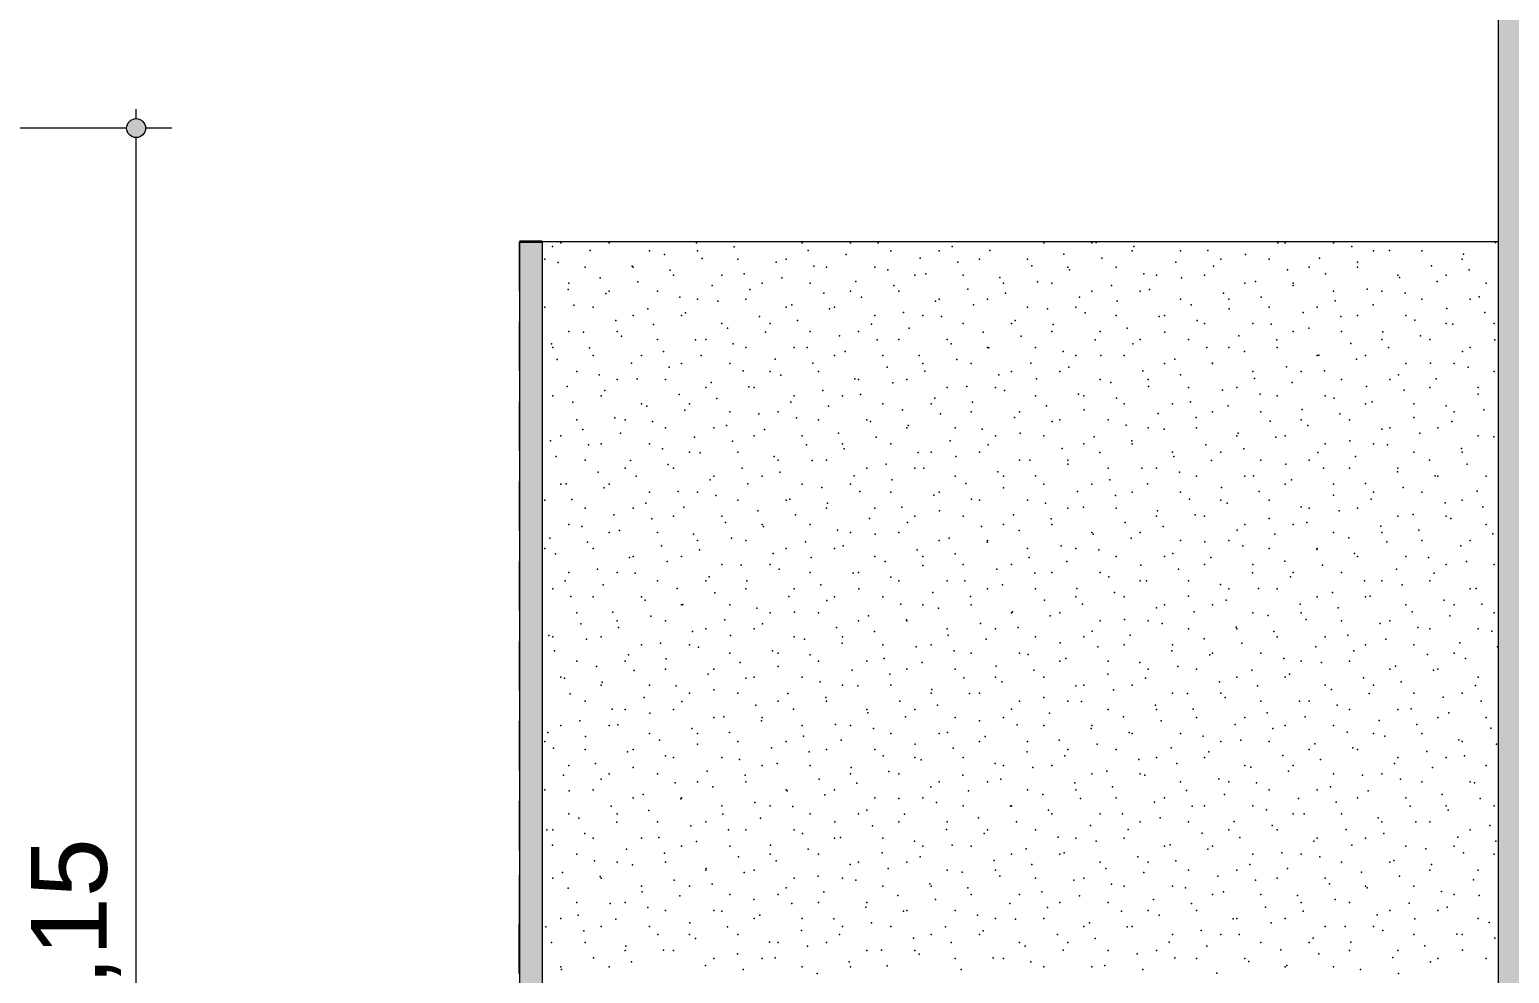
# Model space of a CAD drawing. Header units: metres. Extents: x -77 to 97, y 0 to 6.
# Drawn here: x -46.15 to -44.199, y 1.035 to 2.28 of the extents above; entities that cross this region are included whole.
import ezdxf

# ---------------------------------------------------------------- set-up
doc = ezdxf.new("R2010")
doc.units = ezdxf.units.M
doc.header["$MEASUREMENT"] = 0
doc.layers.add('COTAS CORTE', color=7, linetype='Continuous')
doc.layers.add('PAREDE CONSTRUIR', color=7, linetype='Continuous')
for name, color, linetype, lineweight, true_color in [('COTAS CORTE_Caneta_No__25', 7, 'Continuous', 13, 0x982312), ('PAREDE.ARQ_Caneta_No__97', 7, 'Continuous', 5, 0x6b6b6b), ('Portas Archicad_Caneta_No__97', 7, 'Continuous', 5, 0x6b6b6b)]:
    doc.layers.add(name, color=color, linetype=linetype, lineweight=lineweight, true_color=true_color)
for name, color, linetype, lineweight in [('PAREDE CONSTRUIR_Caneta_No__241', 7, 'Continuous', 13), ('PAREDE.ARQ_Caneta_No__1', 7, 'Continuous', 35), ('PAREDE.ARQ_Caneta_No__241', 7, 'Continuous', 13)]:
    doc.layers.add(name, color=color, linetype=linetype, lineweight=lineweight)
doc.styles.add('ESTILO_GERADO_1', font='arial.ttf')
doc.dimstyles.new('ESTILO_GERADO__5', dxfattribs={"dimtxt": 0.1, "dimasz": 0.0475, "dimexe": 0.18, "dimexo": 0.837656, "dimgap": 0, "dimtad": 1, "dimzin": 0, "dimdsep": 46, "dimtxsty": 'ESTILO_GERADO_1', "dimblk": 'ARROWHEAD_11', "dimblk1": 'ARROWHEAD_11', "dimblk2": 'ARROWHEAD_11', "dimcen": 0.09, "dimclrd": 256, "dimclre": 256, "dimclrt": 256, "dimadec": 0, "dimazin": 0, "dimtfac": 1, "dimtdec": 4, "dimtmove": 0, "dimatfit": 3, "dimfxl": 0, "dimtolj": 1, "dimtzin": 0, "dimarcsym": 0})
doc.dimstyles.new('ESTILO_GERADO__7', dxfattribs={"dimtxt": 0.1, "dimasz": 0.0475, "dimexe": 0.18, "dimexo": 0.479633, "dimgap": 0, "dimtad": 1, "dimzin": 0, "dimdsep": 46, "dimtxsty": 'ESTILO_GERADO_1', "dimblk": 'ARROWHEAD_11', "dimblk1": 'ARROWHEAD_11', "dimblk2": 'ARROWHEAD_11', "dimcen": 0.09, "dimclrd": 256, "dimclre": 256, "dimclrt": 256, "dimadec": 0, "dimazin": 0, "dimtfac": 1, "dimtdec": 4, "dimtmove": 0, "dimatfit": 3, "dimfxl": 0, "dimtolj": 1, "dimtzin": 0, "dimarcsym": 0})
doc.dimstyles.new('ESTILO_GERADO__8', dxfattribs={"dimtxt": 0.1, "dimasz": 0.0475, "dimexe": 0.18, "dimexo": 2.111193, "dimgap": 0, "dimtad": 1, "dimzin": 0, "dimdsep": 46, "dimtxsty": 'ESTILO_GERADO_1', "dimblk": 'ARROWHEAD_11', "dimblk1": 'ARROWHEAD_11', "dimblk2": 'ARROWHEAD_11', "dimcen": 0.09, "dimclrd": 256, "dimclre": 256, "dimclrt": 256, "dimadec": 0, "dimazin": 0, "dimtfac": 1, "dimtdec": 4, "dimtmove": 0, "dimatfit": 3, "dimfxl": 0, "dimtolj": 1, "dimtzin": 0, "dimarcsym": 0})

# ---------------------------------------------------------------- blocks, each defined once
blk = doc.blocks.new('*D18')
at = {"layer": 'COTAS CORTE_Caneta_No__25', "linetype": 'Continuous', "lineweight": 13, "true_color": 0x982312}
for points in [[(-43.7841, 3.16), (-43.7832, 3.1552), (-43.7804, 3.1512), (-43.7764, 3.1485), (-43.7716, 3.1475), (-43.7668, 3.1485), (-43.7628, 3.1512), (-43.7601, 3.1552), (-43.7591, 3.16), (-43.7601, 3.1648), (-43.7628, 3.1688), (-43.7668, 3.1715), (-43.7716, 3.1725), (-43.7764, 3.1715), (-43.7804, 3.1688), (-43.7832, 3.1648)], [(-43.7841, 3.15), (-43.7832, 3.1452), (-43.7804, 3.1412), (-43.7764, 3.1385), (-43.7716, 3.1375), (-43.7668, 3.1385), (-43.7628, 3.1412), (-43.7601, 3.1452), (-43.7591, 3.15), (-43.7601, 3.1548), (-43.7628, 3.1588), (-43.7668, 3.1615), (-43.7716, 3.1625), (-43.7764, 3.1615), (-43.7804, 3.1588), (-43.7832, 3.1548)], [(-43.7841, -0.015), (-43.7832, -0.0198), (-43.7804, -0.0238), (-43.7764, -0.0265), (-43.7716, -0.0275), (-43.7668, -0.0265), (-43.7628, -0.0238), (-43.7601, -0.0198), (-43.7591, -0.015), (-43.7601, -0.0102), (-43.7628, -0.0062), (-43.7668, -0.0035), (-43.7716, -0.0025), (-43.7764, -0.0035), (-43.7804, -0.0062), (-43.7832, -0.0102)]]:
    blk.add_hatch(color=24, dxfattribs=at).paths.add_polyline_path(points)
at = {"layer": 'COTAS CORTE_Caneta_No__25', "color": 24, "linetype": 'Continuous', "lineweight": 13, "true_color": 0x982312}
for p, q in [((-43.7841, 3.15), (-44.6093, 3.15)), ((-43.7247, 3.15), (-43.7591, 3.15)), ((-43.7716, -0.0025), (-43.7716, 3.1375)), ((-43.7841, -0.015), (-43.8185, -0.015)), ((-42.934, -0.015), (-43.7591, -0.015)), ((-43.7716, -0.04), (-43.7716, -0.0275))]:
    blk.add_line(p, q, dxfattribs=at)
for centre in [(-43.7716, 3.15), (-43.7716, -0.015)]:
    blk.add_circle(centre, 0.0125, dxfattribs=at)
at = {"layer": 'COTAS CORTE_Caneta_No__25', "color": 24, "lineweight": 13, "true_color": 0x982312, "char_height": 0.1, "attachment_point": 7, "rotation": 90, "style": 'ESTILO_GERADO_1'}
for s, insert in [('\\A1;{\\pql;\\fArial|b0|i0|c0|p0;\\W1.000000;0,01}', (-43.7916, 2.8706)), ('\\A1;{\\pql;\\fArial|b0|i0|c0|p0;\\W1.000000;3,16}', (-43.7916, 1.3006))]:
    blk.add_mtext(s, dxfattribs=dict(at, insert=insert))
blk = doc.blocks.new('ARROWHEAD_11')
at = {"color": 0, "linetype": 'Continuous', "lineweight": 0}
blk.add_line((0, 0), (-1, 0), dxfattribs=at)
at = {"color": 0, "linetype": 'Continuous', "lineweight": 0, "const_width": 0.25, "flags": 128}
blk.add_lwpolyline([(-0.125, 0, 1), (0.125, 0, 1)], format="xyb", close=True, dxfattribs=at)
blk = doc.blocks.new('*D34')
at = {"layer": 'COTAS CORTE_Caneta_No__25', "linetype": 'Continuous', "lineweight": 13, "true_color": 0x982312}
for points in [[(-46.0217, 2.15), (-46.0208, 2.1452), (-46.0181, 2.1412), (-46.014, 2.1385), (-46.0092, 2.1375), (-46.0044, 2.1385), (-46.0004, 2.1412), (-45.9977, 2.1452), (-45.9967, 2.15), (-45.9977, 2.1548), (-46.0004, 2.1588), (-46.0044, 2.1615), (-46.0092, 2.1625), (-46.014, 2.1615), (-46.0181, 2.1588), (-46.0208, 2.1548)], [(-46.0217, 0), (-46.0208, -0.0048), (-46.0181, -0.0088), (-46.014, -0.0115), (-46.0092, -0.0125), (-46.0044, -0.0115), (-46.0004, -0.0088), (-45.9977, -0.0048), (-45.9967, 0), (-45.9977, 0.0048), (-46.0004, 0.0088), (-46.0044, 0.0115), (-46.0092, 0.0125), (-46.014, 0.0115), (-46.0181, 0.0088), (-46.0208, 0.0048)]]:
    blk.add_hatch(color=24, dxfattribs=at).paths.add_polyline_path(points)
at = {"layer": 'COTAS CORTE_Caneta_No__25', "color": 24, "linetype": 'Continuous', "lineweight": 13, "true_color": 0x982312}
for p, q in [((-46.0092, 2.1625), (-46.0092, 2.175)), ((-46.0217, 2.15), (-46.4889, 2.15)), ((-45.9623, 2.15), (-45.9967, 2.15)), ((-46.0092, 0.0125), (-46.0092, 2.1375)), ((-46.0217, 0), (-46.4889, 0)), ((-45.9623, 0), (-45.9967, 0)), ((-46.0092, -0.025), (-46.0092, -0.0125))]:
    blk.add_line(p, q, dxfattribs=at)
for centre in [(-46.0092, 2.15), (-46.0092, 0)]:
    blk.add_circle(centre, 0.0125, dxfattribs=at)
at = {"layer": 'COTAS CORTE_Caneta_No__25', "color": 24, "lineweight": 13, "true_color": 0x982312, "insert": (-46.0292, 0.9415), "char_height": 0.1, "attachment_point": 7, "rotation": 90, "style": 'ESTILO_GERADO_1'}
blk.add_mtext('\\A1;{\\pql;\\fArial|b0|i0|c0|p0;\\W1.000000;2,15}', dxfattribs=at)
blk = doc.blocks.new('*D37')
at = {"layer": 'COTAS CORTE_Caneta_No__25', "linetype": 'Continuous', "lineweight": 13, "true_color": 0x982312}
for points in [[(-43.5392, 4.7), (-43.5383, 4.6952), (-43.5356, 4.6912), (-43.5315, 4.6885), (-43.5267, 4.6875), (-43.522, 4.6885), (-43.5179, 4.6912), (-43.5152, 4.6952), (-43.5142, 4.7), (-43.5152, 4.7048), (-43.5179, 4.7088), (-43.522, 4.7115), (-43.5267, 4.7125), (-43.5315, 4.7115), (-43.5356, 4.7088), (-43.5383, 4.7048)], [(-43.5392, -0.015), (-43.5383, -0.0198), (-43.5356, -0.0238), (-43.5315, -0.0265), (-43.5267, -0.0275), (-43.522, -0.0265), (-43.5179, -0.0238), (-43.5152, -0.0198), (-43.5142, -0.015), (-43.5152, -0.0102), (-43.5179, -0.0062), (-43.522, -0.0035), (-43.5267, -0.0025), (-43.5315, -0.0035), (-43.5356, -0.0062), (-43.5383, -0.0102)]]:
    blk.add_hatch(color=24, dxfattribs=at).paths.add_polyline_path(points)
at = {"layer": 'COTAS CORTE_Caneta_No__25', "color": 24, "linetype": 'Continuous', "lineweight": 13, "true_color": 0x982312}
for p, q in [((-43.5267, 4.7125), (-43.5267, 4.725)), ((-43.5392, 4.7), (-45.6379, 4.7)), ((-43.5267, -0.0025), (-43.5267, 4.6875)), ((-43.4799, 4.7), (-43.5142, 4.7)), ((-43.5392, -0.015), (-45.6379, -0.015)), ((-43.4799, -0.015), (-43.5142, -0.015)), ((-43.5267, -0.04), (-43.5267, -0.0275))]:
    blk.add_line(p, q, dxfattribs=at)
for centre in [(-43.5267, 4.7), (-43.5267, -0.015)]:
    blk.add_circle(centre, 0.0125, dxfattribs=at)
at = {"layer": 'COTAS CORTE_Caneta_No__25', "color": 24, "lineweight": 13, "true_color": 0x982312, "insert": (-43.5467, 2.209), "char_height": 0.1, "attachment_point": 7, "rotation": 90, "style": 'ESTILO_GERADO_1'}
blk.add_mtext('\\A1;{\\pql;\\fArial|b0|i0|c0|p0;\\W1.000000;4,72}', dxfattribs=at)

msp = doc.modelspace()

# ---------------------------------------------------------------- hatches: boundary and pattern name
at = {"layer": 'PAREDE CONSTRUIR', "linetype": 'Continuous', "lineweight": 0, "true_color": 0xffffff}
msp.add_hatch(color=7, dxfattribs=at).paths.add_polyline_path([(-44.214, 3.25), (-44.214, 0), (-44.184, 0), (-44.184, 3.25)])
at = {"layer": 'PAREDE.ARQ_Caneta_No__97', "linetype": 'Continuous', "lineweight": 5, "true_color": 0x6b6b6b}
h = msp.add_hatch(dxfattribs=at)
h.set_pattern_fill('cut_stone_0001', color=251, style=0, pattern_type=2)
h.set_pattern_definition([(45, (0, 0.05), (-0.015909903, 0.015909903), [0, -0.015, 0, -0.0225]), (110, (0.05, 0.05), (0.021143084, 0.007695453), [0, -0.011, 0, -0.019])])
h.paths.add_polyline_path([(-45.474, 2), (-45.504, 2), (-45.504, 0.2), (-45.474, 0.2)])

# ---------------------------------------------------------------- linework, layer by layer
at = {"layer": 'PAREDE CONSTRUIR_Caneta_No__241', "color": 7, "linetype": 'Continuous', "lineweight": 13}
msp.add_line((-44.214, 3.15), (-44.214, 0.1), dxfattribs=at)
at = {"layer": 'PAREDE.ARQ_Caneta_No__1', "color": 7, "linetype": 'Continuous', "lineweight": 35}
msp.add_line((-45.474, 2), (-45.504, 2), dxfattribs=at)
at = {"layer": 'PAREDE.ARQ_Caneta_No__241', "color": 7, "linetype": 'Continuous', "lineweight": 13}
for p, q in [((-45.504, 2), (-45.504, 0.2)), ((-45.474, 2), (-45.474, 0.2)), ((-44.214, 2), (-45.474, 2))]:
    msp.add_line(p, q, dxfattribs=at)
at = {"layer": 'PAREDE.ARQ_Caneta_No__97', "color": 251, "linetype": 'Continuous', "lineweight": 5, "true_color": 0x6b6b6b}
for p in [(-45.4603, 1.9937), (-45.4493, 1.9986), (-45.3856, 1.9986), (-45.2706, 1.9988), (-45.2208, 1.9936), (-45.1311, 1.9986), (-45.0675, 1.9986), (-45.0312, 1.9987), (-44.9336, 1.9938), (-44.8129, 1.9986), (-44.7493, 1.9986), (-44.7439, 1.999), (-44.6941, 1.9937), (-44.5044, 1.9989), (-44.4947, 1.9986), (-44.4311, 1.9986), (-44.4069, 1.994), (-44.2172, 1.9992), (-45.4705, 1.9774), (-45.4528, 1.973), (-45.4105, 1.9884), (-45.3326, 1.988), (-45.3129, 1.9835), (-45.269, 1.988), (-45.2631, 1.9782), (-45.2159, 1.9774), (-45.1655, 1.9732), (-45.1523, 1.9774), (-45.1232, 1.9886), (-45.0734, 1.9834), (-45.0144, 1.988), (-44.9759, 1.9784), (-44.9508, 1.988), (-44.9261, 1.9731), (-44.8977, 1.9774), (-44.8838, 1.9885), (-44.8341, 1.9774), (-44.7862, 1.9836), (-44.7364, 1.9783), (-44.6962, 1.988), (-44.6388, 1.9734), (-44.6326, 1.988), (-44.5965, 1.9888), (-44.5795, 1.9774), (-44.5467, 1.9835), (-44.5159, 1.9774), (-44.4492, 1.9786), (-44.3993, 1.9733), (-44.378, 1.988), (-44.3571, 1.9887), (-44.3144, 1.988), (-44.2613, 1.9774), (-44.2595, 1.9838), (-45.4175, 1.9668), (-45.3975, 1.9527), (-45.3552, 1.9681), (-45.3538, 1.9668), (-45.3054, 1.9628), (-45.3008, 1.9562), (-45.2372, 1.9562), (-45.2078, 1.9579), (-45.158, 1.9526), (-45.1157, 1.968), (-45.0993, 1.9668), (-45.0356, 1.9668), (-45.0182, 1.963), (-44.9826, 1.9562), (-44.9683, 1.9578), (-44.919, 1.9562), (-44.8708, 1.9528), (-44.8285, 1.9682), (-44.7811, 1.9668), (-44.7787, 1.9629), (-44.7174, 1.9668), (-44.6811, 1.958), (-44.6644, 1.9562), (-44.6313, 1.9527), (-44.6008, 1.9562), (-44.589, 1.9681), (-44.4914, 1.9632), (-44.4629, 1.9668), (-44.4416, 1.9579), (-44.3992, 1.9668), (-44.3462, 1.9562), (-44.3441, 1.953), (-44.3018, 1.9684), (-44.2826, 1.9562), (-44.252, 1.9631), (-45.4398, 1.9373), (-45.4387, 1.9455), (-45.39, 1.932), (-45.3856, 1.9349), (-45.3477, 1.9474), (-45.322, 1.9349), (-45.2501, 1.9425), (-45.2003, 1.9372), (-45.1841, 1.9455), (-45.1205, 1.9455), (-45.1027, 1.9323), (-45.0675, 1.9349), (-45.0604, 1.9476), (-45.0106, 1.9424), (-45.0038, 1.9349), (-44.9131, 1.9374), (-44.8659, 1.9455), (-44.8632, 1.9322), (-44.821, 1.9475), (-44.8023, 1.9455), (-44.7493, 1.9349), (-44.7234, 1.9426), (-44.6856, 1.9349), (-44.6736, 1.9373), (-44.576, 1.9324), (-44.5477, 1.9455), (-44.5337, 1.9478), (-44.4841, 1.9455), (-44.4839, 1.9425), (-44.4311, 1.9349), (-44.3863, 1.9376), (-44.3674, 1.9349), (-44.3365, 1.9323), (-44.2943, 1.9477), (-44.2295, 1.9455), (-45.4705, 1.9137), (-45.4322, 1.9166), (-45.4069, 1.9137), (-45.3347, 1.9117), (-45.2924, 1.9271), (-45.269, 1.9243), (-45.2426, 1.9218), (-45.2053, 1.9243), (-45.1523, 1.9137), (-45.145, 1.9169), (-45.0952, 1.9116), (-45.0887, 1.9137), (-45.0529, 1.927), (-44.9553, 1.922), (-44.9508, 1.9243), (-44.9055, 1.9168), (-44.8871, 1.9243), (-44.8341, 1.9137), (-44.808, 1.9118), (-44.7705, 1.9137), (-44.7657, 1.9272), (-44.7159, 1.9219), (-44.6326, 1.9243), (-44.6183, 1.917), (-44.5689, 1.9243), (-44.5685, 1.9117), (-44.5262, 1.9271), (-44.5159, 1.9137), (-44.4523, 1.9137), (-44.4286, 1.9222), (-44.3788, 1.9169), (-44.3144, 1.9243), (-44.2813, 1.912), (-44.2507, 1.9243), (-44.239, 1.9274), (-45.377, 1.8963), (-45.3538, 1.9031), (-45.2902, 1.9031), (-45.2849, 1.9064), (-45.2372, 1.8925), (-45.1873, 1.9015), (-45.1735, 1.8925), (-45.1375, 1.8962), (-45.0356, 1.9031), (-44.9976, 1.9067), (-44.972, 1.9031), (-44.9478, 1.9014), (-44.919, 1.8925), (-44.8553, 1.8925), (-44.8503, 1.8964), (-44.7582, 1.9066), (-44.7174, 1.9031), (-44.6606, 1.9016), (-44.6538, 1.9031), (-44.6108, 1.8963), (-44.6008, 1.8925), (-44.5371, 1.8925), (-44.4709, 1.9068), (-44.4211, 1.9015), (-44.3992, 1.9031), (-44.3356, 1.9031), (-44.3235, 1.8966), (-44.2826, 1.8925), (-44.2314, 1.9067), (-44.2189, 1.8925), (-45.4387, 1.8819), (-45.4193, 1.8809), (-45.375, 1.8819), (-45.3694, 1.8756), (-45.3272, 1.891), (-45.2296, 1.8861), (-45.1798, 1.8808), (-45.1205, 1.8819), (-45.0822, 1.8759), (-45.0568, 1.8819), (-45.0399, 1.8913), (-44.9901, 1.886), (-44.8925, 1.8811), (-44.8427, 1.8758), (-44.8023, 1.8819), (-44.8004, 1.8912), (-44.7386, 1.8819), (-44.7029, 1.8862), (-44.6531, 1.881), (-44.5555, 1.876), (-44.5132, 1.8914), (-44.4841, 1.8819), (-44.4634, 1.8861), (-44.4204, 1.8819), (-44.3658, 1.8812), (-44.316, 1.8759), (-44.2737, 1.8913), (-45.4615, 1.8655), (-45.4599, 1.8607), (-45.4117, 1.8602), (-45.322, 1.8713), (-45.3142, 1.8553), (-45.2719, 1.8707), (-45.2584, 1.8713), (-45.2221, 1.8654), (-45.2053, 1.8607), (-45.1417, 1.8607), (-45.1245, 1.8605), (-45.0747, 1.8552), (-45.0324, 1.8706), (-45.0038, 1.8713), (-44.9402, 1.8713), (-44.9348, 1.8657), (-44.8871, 1.8607), (-44.885, 1.8604), (-44.8235, 1.8607), (-44.7874, 1.8555), (-44.7452, 1.8708), (-44.6953, 1.8656), (-44.6856, 1.8713), (-44.622, 1.8713), (-44.5978, 1.8606), (-44.5689, 1.8607), (-44.548, 1.8554), (-44.5057, 1.8707), (-44.5053, 1.8607), (-44.4081, 1.8658), (-44.3674, 1.8713), (-44.3583, 1.8605), (-44.3038, 1.8713), (-44.2607, 1.8556), (-44.2507, 1.8607), (-44.2184, 1.871), (-45.454, 1.8448), (-45.4069, 1.8501), (-45.3564, 1.8399), (-45.3432, 1.8501), (-45.3066, 1.8346), (-45.2902, 1.8395), (-45.2643, 1.85), (-45.2265, 1.8395), (-45.1668, 1.8451), (-45.117, 1.8398), (-45.0887, 1.8501), (-45.025, 1.8501), (-45.0194, 1.8349), (-44.9771, 1.8503), (-44.972, 1.8395), (-44.9273, 1.845), (-44.9084, 1.8395), (-44.8297, 1.8401), (-44.7799, 1.8348), (-44.7705, 1.8501), (-44.7376, 1.8502), (-44.7068, 1.8501), (-44.6538, 1.8395), (-44.6401, 1.8452), (-44.5903, 1.84), (-44.5902, 1.8395), (-44.4927, 1.835), (-44.4523, 1.8501), (-44.4504, 1.8504), (-44.4006, 1.8451), (-44.3886, 1.8501), (-44.3356, 1.8395), (-44.303, 1.8402), (-44.272, 1.8395), (-44.2532, 1.8349), (-45.4281, 1.8289), (-45.3987, 1.8245), (-45.375, 1.8183), (-45.3489, 1.8192), (-45.3114, 1.8183), (-45.2513, 1.8143), (-45.2091, 1.8297), (-45.1735, 1.8289), (-45.1593, 1.8244), (-45.1099, 1.8289), (-45.0617, 1.8195), (-45.0568, 1.8183), (-45.0119, 1.8142), (-44.9932, 1.8183), (-44.9696, 1.8296), (-44.872, 1.8247), (-44.8553, 1.8289), (-44.8222, 1.8194), (-44.7917, 1.8289), (-44.7386, 1.8183), (-44.7246, 1.8145), (-44.6824, 1.8299), (-44.675, 1.8183), (-44.6325, 1.8246), (-44.5371, 1.8289), (-44.535, 1.8196), (-44.4852, 1.8144), (-44.4735, 1.8289), (-44.4429, 1.8298), (-44.4204, 1.8183), (-44.3568, 1.8183), (-44.3453, 1.8248), (-44.2955, 1.8195), (-44.2189, 1.8289), (-45.4599, 1.7971), (-45.441, 1.8091), (-45.3963, 1.7971), (-45.3912, 1.8038), (-45.2936, 1.7989), (-45.2584, 1.8077), (-45.2015, 1.809), (-45.1947, 1.8077), (-45.1417, 1.7971), (-45.104, 1.8041), (-45.0781, 1.7971), (-45.0542, 1.7988), (-44.9402, 1.8077), (-44.9143, 1.8093), (-44.8765, 1.8077), (-44.8645, 1.804), (-44.8235, 1.7971), (-44.7669, 1.7991), (-44.7599, 1.7971), (-44.6748, 1.8092), (-44.622, 1.8077), (-44.5773, 1.8043), (-44.5583, 1.8077), (-44.5274, 1.799), (-44.5053, 1.7971), (-44.4417, 1.7971), (-44.3876, 1.8094), (-44.3378, 1.8042), (-44.3038, 1.8077), (-44.2402, 1.7992), (-44.2401, 1.8077), (-45.4335, 1.7885), (-45.3432, 1.7864), (-45.3359, 1.7835), (-45.2861, 1.7782), (-45.2796, 1.7864), (-45.2438, 1.7936), (-45.2265, 1.7758), (-45.1629, 1.7758), (-45.1463, 1.7887), (-45.0964, 1.7834), (-45.025, 1.7864), (-44.9989, 1.7785), (-44.9614, 1.7864), (-44.9566, 1.7939), (-44.9084, 1.7758), (-44.9068, 1.7886), (-44.8447, 1.7758), (-44.8092, 1.7837), (-44.7594, 1.7784), (-44.7171, 1.7938), (-44.7068, 1.7864), (-44.6432, 1.7864), (-44.6195, 1.7889), (-44.5902, 1.7758), (-44.5697, 1.7836), (-44.5265, 1.7758), (-44.4722, 1.7787), (-44.4299, 1.794), (-44.3886, 1.7864), (-44.3801, 1.7888), (-44.325, 1.7864), (-44.2825, 1.7838), (-44.272, 1.7758), (-44.2327, 1.7786), (-45.4281, 1.7652), (-45.3782, 1.7681), (-45.3644, 1.7652), (-45.3284, 1.7629), (-45.2308, 1.7579), (-45.1885, 1.7733), (-45.1387, 1.768), (-45.1099, 1.7652), (-45.0462, 1.7652), (-45.0412, 1.7631), (-44.9914, 1.7578), (-44.9491, 1.7732), (-44.8515, 1.7683), (-44.8017, 1.763), (-44.7917, 1.7652), (-44.728, 1.7652), (-44.7041, 1.7581), (-44.6618, 1.7735), (-44.612, 1.7682), (-44.5145, 1.7633), (-44.4735, 1.7652), (-44.4646, 1.758), (-44.4224, 1.7734), (-44.4098, 1.7652), (-44.3248, 1.7684), (-44.275, 1.7632), (-45.4628, 1.7374), (-45.4493, 1.744), (-45.4205, 1.7527), (-45.3707, 1.7475), (-45.3114, 1.7546), (-45.2731, 1.7425), (-45.2478, 1.7546), (-45.2233, 1.7373), (-45.1947, 1.744), (-45.181, 1.7526), (-45.1311, 1.744), (-45.0834, 1.7477), (-45.0336, 1.7424), (-44.9932, 1.7546), (-44.9361, 1.7375), (-44.9296, 1.7546), (-44.8938, 1.7529), (-44.8765, 1.744), (-44.844, 1.7476), (-44.8129, 1.744), (-44.7464, 1.7427), (-44.6966, 1.7374), (-44.675, 1.7546), (-44.6543, 1.7528), (-44.6114, 1.7546), (-44.5583, 1.744), (-44.5567, 1.7479), (-44.5069, 1.7426), (-44.4947, 1.744), (-44.4094, 1.7377), (-44.3671, 1.7531), (-44.3568, 1.7546), (-44.3173, 1.7478), (-44.2932, 1.7546), (-44.2401, 1.744), (-44.2197, 1.7428), (-45.4553, 1.7167), (-45.413, 1.7321), (-45.3963, 1.7334), (-45.3326, 1.7334), (-45.3154, 1.7271), (-45.2796, 1.7228), (-45.2656, 1.7219), (-45.2159, 1.7228), (-45.168, 1.7169), (-45.1257, 1.7323), (-45.0781, 1.7334), (-45.0759, 1.727), (-45.0144, 1.7334), (-44.9784, 1.7221), (-44.9614, 1.7228), (-44.9285, 1.7168), (-44.8977, 1.7228), (-44.8863, 1.7322), (-44.7887, 1.7273), (-44.7599, 1.7334), (-44.7389, 1.722), (-44.6962, 1.7334), (-44.6432, 1.7228), (-44.6413, 1.7171), (-44.599, 1.7325), (-44.5795, 1.7228), (-44.5492, 1.7272), (-44.4516, 1.7223), (-44.4417, 1.7334), (-44.4018, 1.717), (-44.378, 1.7334), (-44.3595, 1.7324), (-44.325, 1.7228), (-44.262, 1.7275), (-44.2613, 1.7228), (-45.4175, 1.7122), (-45.3644, 1.7016), (-45.3577, 1.7118), (-45.3079, 1.7065), (-45.3008, 1.7016), (-45.2103, 1.7015), (-45.1629, 1.7122), (-45.1182, 1.7117), (-45.0993, 1.7122), (-45.0462, 1.7016), (-45.0206, 1.7067), (-44.9826, 1.7016), (-44.9708, 1.7014), (-44.8447, 1.7122), (-44.831, 1.7119), (-44.7812, 1.7066), (-44.7811, 1.7122), (-44.728, 1.7016), (-44.6836, 1.7017), (-44.6644, 1.7016), (-44.5915, 1.7118), (-44.5265, 1.7122), (-44.4939, 1.7069), (-44.4629, 1.7122), (-44.4441, 1.7016), (-44.4098, 1.7016), (-44.3462, 1.7016), (-44.3043, 1.7121), (-44.2545, 1.7068), (-45.4493, 1.6804), (-45.4423, 1.681), (-45.4, 1.6964), (-45.3856, 1.6804), (-45.3502, 1.6911), (-45.2526, 1.6862), (-45.2478, 1.691), (-45.2028, 1.6809), (-45.1841, 1.691), (-45.1605, 1.6963), (-45.1311, 1.6804), (-45.0675, 1.6804), (-45.0629, 1.6913), (-45.0131, 1.6861), (-44.9296, 1.691), (-44.9155, 1.6811), (-44.8733, 1.6965), (-44.8659, 1.691), (-44.8235, 1.6912), (-44.8129, 1.6804), (-44.7493, 1.6804), (-44.7259, 1.6863), (-44.6761, 1.681), (-44.6338, 1.6964), (-44.6114, 1.691), (-44.5477, 1.691), (-44.5362, 1.6915), (-44.4947, 1.6804), (-44.4864, 1.6862), (-44.4311, 1.6804), (-44.3888, 1.6813), (-44.3466, 1.6967), (-44.2967, 1.6914), (-44.2932, 1.691), (-44.2295, 1.691), (-45.4705, 1.6592), (-45.4347, 1.6603), (-45.3924, 1.6757), (-45.3326, 1.6698), (-45.2949, 1.6708), (-45.269, 1.6698), (-45.2451, 1.6655), (-45.2159, 1.6592), (-45.1523, 1.6592), (-45.1475, 1.6606), (-45.1052, 1.6759), (-45.0554, 1.6707), (-45.0144, 1.6698), (-44.9578, 1.6657), (-44.9508, 1.6698), (-44.908, 1.6605), (-44.8977, 1.6592), (-44.8657, 1.6758), (-44.8341, 1.6592), (-44.7682, 1.6709), (-44.7184, 1.6656), (-44.6962, 1.6698), (-44.6326, 1.6698), (-44.6208, 1.6607), (-44.5795, 1.6592), (-44.5785, 1.6761), (-44.5287, 1.6708), (-44.5159, 1.6592), (-44.4311, 1.6659), (-44.3813, 1.6606), (-44.378, 1.6698), (-44.339, 1.676), (-44.3144, 1.6698), (-44.2613, 1.6592), (-44.2415, 1.6711), (-45.4175, 1.6486), (-45.3795, 1.64), (-45.3538, 1.6486), (-45.3372, 1.6554), (-45.2874, 1.6501), (-45.1898, 1.6452), (-45.14, 1.6399), (-45.0993, 1.6486), (-45.0977, 1.6553), (-45.0356, 1.6486), (-45.0001, 1.6503), (-44.9503, 1.6451), (-44.8527, 1.6401), (-44.8105, 1.6555), (-44.7811, 1.6486), (-44.7606, 1.6502), (-44.7174, 1.6486), (-44.6631, 1.6453), (-44.6133, 1.64), (-44.571, 1.6554), (-44.4734, 1.6505), (-44.4629, 1.6486), (-44.4236, 1.6452), (-44.3992, 1.6486), (-44.326, 1.6403), (-44.2837, 1.6557), (-44.2339, 1.6504), (-45.4387, 1.6274), (-45.4217, 1.6246), (-45.3719, 1.6193), (-45.3296, 1.6347), (-45.3008, 1.638), (-45.2372, 1.638), (-45.2321, 1.6298), (-45.1841, 1.6274), (-45.1823, 1.6245), (-45.1205, 1.6274), (-45.0847, 1.6196), (-45.0424, 1.635), (-44.9926, 1.6297), (-44.9826, 1.638), (-44.919, 1.638), (-44.895, 1.6247), (-44.8659, 1.6274), (-44.8452, 1.6195), (-44.8029, 1.6349), (-44.8023, 1.6274), (-44.7054, 1.6299), (-44.6644, 1.638), (-44.6556, 1.6246), (-44.6008, 1.638), (-44.558, 1.6197), (-44.5477, 1.6274), (-44.5157, 1.6351), (-44.4841, 1.6274), (-44.4659, 1.6298), (-44.3683, 1.6249), (-44.3462, 1.638), (-44.3185, 1.6196), (-44.2826, 1.638), (-44.2762, 1.635), (-44.2295, 1.6274), (-45.464, 1.6092), (-45.4142, 1.6039), (-45.3856, 1.6167), (-45.322, 1.6167), (-45.2744, 1.6144), (-45.269, 1.6061), (-45.2245, 1.6091), (-45.2053, 1.6061), (-45.127, 1.6042), (-45.0675, 1.6167), (-45.0349, 1.6143), (-45.0038, 1.6167), (-44.9508, 1.6061), (-44.9373, 1.6094), (-44.8875, 1.6041), (-44.8871, 1.6061), (-44.7493, 1.6167), (-44.7476, 1.6145), (-44.6978, 1.6093), (-44.6856, 1.6167), (-44.6326, 1.6061), (-44.6003, 1.6043), (-44.5689, 1.6061), (-44.5082, 1.6144), (-44.4311, 1.6167), (-44.4106, 1.6095), (-44.3674, 1.6167), (-44.3608, 1.6042), (-44.3144, 1.6061), (-44.2507, 1.6061), (-44.2209, 1.6147), (-45.4705, 1.5955), (-45.4565, 1.5885), (-45.4069, 1.5955), (-45.3589, 1.5836), (-45.3538, 1.5849), (-45.3166, 1.599), (-45.2902, 1.5849), (-45.2668, 1.5937), (-45.1693, 1.5888), (-45.1523, 1.5955), (-45.1195, 1.5835), (-45.0887, 1.5955), (-45.0772, 1.5989), (-45.0356, 1.5849), (-44.9796, 1.594), (-44.972, 1.5849), (-44.9298, 1.5887), (-44.8341, 1.5955), (-44.8322, 1.5838), (-44.7899, 1.5991), (-44.7705, 1.5955), (-44.7401, 1.5939), (-44.7174, 1.5849), (-44.6538, 1.5849), (-44.6426, 1.5889), (-44.5927, 1.5837), (-44.5505, 1.599), (-44.5159, 1.5955), (-44.4529, 1.5941), (-44.4523, 1.5955), (-44.4031, 1.5888), (-44.3992, 1.5849), (-44.3356, 1.5849), (-44.3055, 1.5839), (-44.2632, 1.5993), (-45.4387, 1.5637), (-45.4012, 1.5682), (-45.375, 1.5637), (-45.3514, 1.5629), (-45.3091, 1.5783), (-45.2372, 1.5743), (-45.2116, 1.5734), (-45.1735, 1.5743), (-45.1617, 1.5681), (-45.1205, 1.5637), (-45.0642, 1.5632), (-45.0568, 1.5637), (-45.0219, 1.5786), (-44.9721, 1.5733), (-44.919, 1.5743), (-44.8745, 1.5684), (-44.8553, 1.5743), (-44.8247, 1.5631), (-44.8023, 1.5637), (-44.7824, 1.5785), (-44.7386, 1.5637), (-44.6848, 1.5735), (-44.635, 1.5683), (-44.6008, 1.5743), (-44.5375, 1.5633), (-44.5371, 1.5743), (-44.4952, 1.5787), (-44.4841, 1.5637), (-44.4454, 1.5734), (-44.4204, 1.5637), (-44.3478, 1.5685), (-44.298, 1.5632), (-44.2826, 1.5743), (-44.2557, 1.5786), (-44.2189, 1.5743), (-45.4599, 1.5425), (-45.4435, 1.5528), (-45.3937, 1.5475), (-45.322, 1.5531), (-45.2961, 1.5426), (-45.2584, 1.5531), (-45.2538, 1.558), (-45.2053, 1.5425), (-45.204, 1.5527), (-45.1417, 1.5425), (-45.1065, 1.5478), (-45.0566, 1.5425), (-45.0144, 1.5579), (-45.0038, 1.5531), (-44.9402, 1.5531), (-44.9168, 1.553), (-44.8871, 1.5425), (-44.867, 1.5477), (-44.8235, 1.5425), (-44.7694, 1.5428), (-44.7271, 1.5582), (-44.6856, 1.5531), (-44.6773, 1.5529), (-44.622, 1.5531), (-44.5797, 1.5479), (-44.5689, 1.5425), (-44.5299, 1.5427), (-44.5053, 1.5425), (-44.4876, 1.5581), (-44.3901, 1.5531), (-44.3674, 1.5531), (-44.3403, 1.5478), (-44.3038, 1.5531), (-44.2507, 1.5425), (-44.2427, 1.5429), (-45.436, 1.5321), (-45.4069, 1.5319), (-45.3432, 1.5319), (-45.3384, 1.5272), (-45.2886, 1.5219), (-45.2463, 1.5373), (-45.1487, 1.5324), (-45.0989, 1.5271), (-45.0887, 1.5319), (-45.025, 1.5319), (-45.0014, 1.5222), (-44.9591, 1.5376), (-44.9093, 1.5323), (-44.8117, 1.5274), (-44.7705, 1.5319), (-44.7619, 1.5221), (-44.7196, 1.5375), (-44.7068, 1.5319), (-44.622, 1.5326), (-44.5722, 1.5273), (-44.4747, 1.5223), (-44.4523, 1.5319), (-44.4324, 1.5377), (-44.3886, 1.5319), (-44.3826, 1.5325), (-44.285, 1.5275), (-44.2352, 1.5222), (-45.4281, 1.5107), (-45.3807, 1.5118), (-45.3309, 1.5065), (-45.2902, 1.5213), (-45.2265, 1.5213), (-45.191, 1.517), (-45.1735, 1.5107), (-45.1412, 1.5117), (-45.1099, 1.5107), (-45.0437, 1.5068), (-44.972, 1.5213), (-44.9516, 1.5169), (-44.9084, 1.5213), (-44.8553, 1.5107), (-44.854, 1.512), (-44.8042, 1.5067), (-44.7917, 1.5107), (-44.6643, 1.5172), (-44.6538, 1.5213), (-44.6145, 1.5119), (-44.5902, 1.5213), (-44.5371, 1.5107), (-44.5169, 1.507), (-44.4735, 1.5107), (-44.4248, 1.5171), (-44.3356, 1.5213), (-44.3273, 1.5121), (-44.2775, 1.5069), (-44.272, 1.5213), (-44.2189, 1.5107), (-45.423, 1.4964), (-45.375, 1.5001), (-45.3732, 1.4912), (-45.3114, 1.5001), (-45.2756, 1.4862), (-45.2584, 1.4895), (-45.2333, 1.5016), (-45.1947, 1.4895), (-45.1835, 1.4963), (-45.0859, 1.4914), (-45.0568, 1.5001), (-45.0361, 1.4861), (-44.9938, 1.5015), (-44.9932, 1.5001), (-44.9402, 1.4895), (-44.8963, 1.4966), (-44.8765, 1.4895), (-44.8465, 1.4913), (-44.7489, 1.4864), (-44.7386, 1.5001), (-44.7066, 1.5018), (-44.675, 1.5001), (-44.6568, 1.4965), (-44.622, 1.4895), (-44.5592, 1.4916), (-44.5583, 1.4895), (-44.5094, 1.4863), (-44.4671, 1.5017), (-44.4204, 1.5001), (-44.3696, 1.4967), (-44.3568, 1.5001), (-44.3197, 1.4915), (-44.3038, 1.4895), (-44.2401, 1.4895), (-44.2222, 1.4865), (-45.4653, 1.481), (-45.4599, 1.4789), (-45.4155, 1.4758), (-45.3963, 1.4789), (-45.3432, 1.4683), (-45.3179, 1.4708), (-45.2796, 1.4683), (-45.2681, 1.4656), (-45.2258, 1.4809), (-45.1417, 1.4789), (-45.1282, 1.476), (-45.0784, 1.4707), (-45.0781, 1.4789), (-45.025, 1.4683), (-44.9808, 1.4658), (-44.9614, 1.4683), (-44.9386, 1.4812), (-44.8887, 1.4759), (-44.8235, 1.4789), (-44.7912, 1.471), (-44.7599, 1.4789), (-44.7414, 1.4657), (-44.7068, 1.4683), (-44.6991, 1.4811), (-44.6432, 1.4683), (-44.6015, 1.4762), (-44.5517, 1.4709), (-44.5053, 1.4789), (-44.4541, 1.466), (-44.4417, 1.4789), (-44.4118, 1.4814), (-44.3886, 1.4683), (-44.362, 1.4761), (-44.325, 1.4683), (-44.2645, 1.4711), (-44.2147, 1.4659), (-45.4577, 1.4604), (-45.4281, 1.447), (-45.3644, 1.447), (-45.3602, 1.4554), (-45.3104, 1.4502), (-45.2265, 1.4576), (-45.2128, 1.4452), (-45.1705, 1.4606), (-45.1629, 1.4576), (-45.1207, 1.4553), (-45.1099, 1.447), (-45.0462, 1.447), (-45.0231, 1.4504), (-44.9733, 1.4451), (-44.931, 1.4605), (-44.9084, 1.4576), (-44.8447, 1.4576), (-44.8335, 1.4556), (-44.7917, 1.447), (-44.7837, 1.4503), (-44.728, 1.447), (-44.6861, 1.4454), (-44.6438, 1.4608), (-44.594, 1.4555), (-44.5902, 1.4576), (-44.5265, 1.4576), (-44.4964, 1.4506), (-44.4735, 1.447), (-44.4466, 1.4453), (-44.4098, 1.447), (-44.4043, 1.4607), (-44.3068, 1.4558), (-44.272, 1.4576), (-44.2569, 1.4505), (-45.4493, 1.4258), (-45.4447, 1.4247), (-45.4025, 1.4401), (-45.3527, 1.4348), (-45.3114, 1.4364), (-45.2551, 1.4298), (-45.2478, 1.4364), (-45.2053, 1.4246), (-45.1947, 1.4258), (-45.163, 1.44), (-45.1311, 1.4258), (-45.0654, 1.435), (-45.0156, 1.4297), (-44.9932, 1.4364), (-44.9296, 1.4364), (-44.918, 1.4248), (-44.8765, 1.4258), (-44.8757, 1.4402), (-44.8259, 1.4349), (-44.8129, 1.4258), (-44.7284, 1.43), (-44.6786, 1.4247), (-44.675, 1.4364), (-44.6363, 1.4401), (-44.6114, 1.4364), (-44.5583, 1.4258), (-44.5387, 1.4352), (-44.4947, 1.4258), (-44.4889, 1.4299), (-44.3913, 1.425), (-44.3568, 1.4364), (-44.349, 1.4404), (-44.2992, 1.4351), (-44.2932, 1.4364), (-44.2401, 1.4258), (-45.3963, 1.4152), (-45.3949, 1.4194), (-45.3326, 1.4152), (-45.2974, 1.4145), (-45.2796, 1.4046), (-45.2476, 1.4092), (-45.2159, 1.4046), (-45.1077, 1.4196), (-45.0781, 1.4152), (-45.0579, 1.4144), (-45.0144, 1.4152), (-44.9614, 1.4046), (-44.9603, 1.4094), (-44.8977, 1.4046), (-44.8682, 1.4195), (-44.7707, 1.4146), (-44.7599, 1.4152), (-44.7208, 1.4093), (-44.6962, 1.4152), (-44.6432, 1.4046), (-44.6233, 1.4044), (-44.581, 1.4198), (-44.5795, 1.4046), (-44.5312, 1.4145), (-44.4417, 1.4152), (-44.4336, 1.4096), (-44.378, 1.4152), (-44.3415, 1.4197), (-44.325, 1.4046), (-44.2613, 1.4046), (-44.2439, 1.4148), (-45.4372, 1.404), (-45.4175, 1.394), (-45.3397, 1.3991), (-45.2898, 1.3938), (-45.1923, 1.3889), (-45.1629, 1.394), (-45.15, 1.4042), (-45.1002, 1.399), (-45.0993, 1.394), (-45.0026, 1.394), (-44.9528, 1.3888), (-44.9105, 1.4041), (-44.8447, 1.394), (-44.8129, 1.3992), (-44.7811, 1.394), (-44.7631, 1.3939), (-44.6656, 1.389), (-44.5735, 1.3991), (-44.5265, 1.394), (-44.4759, 1.3942), (-44.4629, 1.394), (-44.4261, 1.3889), (-44.3838, 1.4043), (-44.2862, 1.3994), (-44.2364, 1.3941), (-45.4242, 1.3683), (-45.3819, 1.3837), (-45.3644, 1.3834), (-45.3321, 1.3784), (-45.3008, 1.3834), (-45.2478, 1.3728), (-45.2346, 1.3735), (-45.1847, 1.3682), (-45.1841, 1.3728), (-45.1425, 1.3836), (-45.0462, 1.3834), (-45.0449, 1.3786), (-44.9951, 1.3734), (-44.9826, 1.3834), (-44.9296, 1.3728), (-44.8975, 1.3684), (-44.8659, 1.3728), (-44.8552, 1.3838), (-44.8054, 1.3785), (-44.728, 1.3834), (-44.7078, 1.3736), (-44.6644, 1.3834), (-44.658, 1.3683), (-44.6158, 1.3837), (-44.6114, 1.3728), (-44.5477, 1.3728), (-44.5182, 1.3788), (-44.4684, 1.3735), (-44.4098, 1.3834), (-44.3708, 1.3686), (-44.3462, 1.3834), (-44.3285, 1.384), (-44.2932, 1.3728), (-44.2787, 1.3787), (-44.2295, 1.3728), (-45.4665, 1.3529), (-45.4493, 1.3622), (-45.4167, 1.3476), (-45.3856, 1.3622), (-45.3744, 1.363), (-45.3326, 1.3516), (-45.2768, 1.3581), (-45.269, 1.3516), (-45.227, 1.3528), (-45.1311, 1.3622), (-45.1295, 1.3479), (-45.0872, 1.3633), (-45.0675, 1.3622), (-45.0374, 1.358), (-45.0144, 1.3516), (-44.9508, 1.3516), (-44.9398, 1.353), (-44.89, 1.3478), (-44.8477, 1.3632), (-44.8129, 1.3622), (-44.7501, 1.3582), (-44.7493, 1.3622), (-44.7003, 1.3529), (-44.6962, 1.3516), (-44.6326, 1.3516), (-44.6028, 1.348), (-44.5605, 1.3634), (-44.5107, 1.3581), (-44.4947, 1.3622), (-44.4311, 1.3622), (-44.4131, 1.3532), (-44.378, 1.3516), (-44.3633, 1.3479), (-44.321, 1.3633), (-44.3144, 1.3516), (-44.2234, 1.3584), (-45.4705, 1.341), (-45.459, 1.3322), (-45.4175, 1.3304), (-45.3614, 1.3273), (-45.3538, 1.3304), (-45.3191, 1.3427), (-45.2693, 1.3374), (-45.2159, 1.341), (-45.1718, 1.3325), (-45.1523, 1.341), (-45.1219, 1.3272), (-45.0993, 1.3304), (-45.0797, 1.3426), (-45.0356, 1.3304), (-44.9821, 1.3377), (-44.9323, 1.3324), (-44.8977, 1.341), (-44.8347, 1.3274), (-44.8341, 1.341), (-44.7924, 1.3428), (-44.7811, 1.3304), (-44.7426, 1.3376), (-44.7174, 1.3304), (-44.645, 1.3326), (-44.5952, 1.3273), (-44.5795, 1.341), (-44.5529, 1.3427), (-44.5159, 1.341), (-44.4629, 1.3304), (-44.4554, 1.3378), (-44.4056, 1.3325), (-44.3992, 1.3304), (-44.308, 1.3276), (-44.2657, 1.343), (-44.2613, 1.341), (-44.2159, 1.3377), (-45.4387, 1.3092), (-45.4037, 1.3119), (-45.3116, 1.322), (-45.3008, 1.3198), (-45.2372, 1.3198), (-45.214, 1.3171), (-45.1841, 1.3092), (-45.1642, 1.3118), (-45.1205, 1.3092), (-45.0667, 1.3069), (-45.0244, 1.3223), (-44.9826, 1.3198), (-44.9746, 1.317), (-44.919, 1.3198), (-44.877, 1.3121), (-44.8659, 1.3092), (-44.8023, 1.3092), (-44.7849, 1.3222), (-44.6873, 1.3172), (-44.6644, 1.3198), (-44.6375, 1.312), (-44.6008, 1.3198), (-44.5477, 1.3092), (-44.5399, 1.307), (-44.4977, 1.3224), (-44.4841, 1.3092), (-44.4479, 1.3171), (-44.3503, 1.3122), (-44.3462, 1.3198), (-44.3005, 1.3069), (-44.2826, 1.3198), (-44.2582, 1.3223), (-44.2295, 1.3092), (-45.446, 1.2965), (-45.3962, 1.2912), (-45.3856, 1.2985), (-45.3539, 1.3066), (-45.322, 1.2985), (-45.269, 1.2879), (-45.2563, 1.3017), (-45.2065, 1.2964), (-45.2053, 1.2879), (-45.1089, 1.2915), (-45.0675, 1.2985), (-45.0168, 1.3016), (-45.0038, 1.2985), (-44.9508, 1.2879), (-44.9193, 1.2967), (-44.8871, 1.2879), (-44.8695, 1.2914), (-44.8272, 1.3068), (-44.7493, 1.2985), (-44.7296, 1.3018), (-44.6856, 1.2985), (-44.6798, 1.2966), (-44.6326, 1.2879), (-44.5822, 1.2916), (-44.5689, 1.2879), (-44.4901, 1.3017), (-44.4311, 1.2985), (-44.3926, 1.2968), (-44.3674, 1.2985), (-44.3428, 1.2915), (-44.3144, 1.2879), (-44.2507, 1.2879), (-45.4705, 1.2773), (-45.4385, 1.2758), (-45.4069, 1.2773), (-45.3409, 1.2709), (-45.2986, 1.2863), (-45.2488, 1.281), (-45.1523, 1.2773), (-45.1512, 1.2761), (-45.1014, 1.2708), (-45.0887, 1.2773), (-45.0591, 1.2862), (-44.9616, 1.2813), (-44.9118, 1.276), (-44.8341, 1.2773), (-44.8142, 1.2711), (-44.7719, 1.2865), (-44.7705, 1.2773), (-44.7221, 1.2812), (-44.6245, 1.2762), (-44.5747, 1.271), (-44.5324, 1.2864), (-44.5159, 1.2773), (-44.4523, 1.2773), (-44.4349, 1.2814), (-44.385, 1.2761), (-44.2875, 1.2712), (-44.2452, 1.2866), (-45.3832, 1.2555), (-45.3538, 1.2667), (-45.3334, 1.2502), (-45.2911, 1.2656), (-45.2902, 1.2667), (-45.2372, 1.2561), (-45.1935, 1.2607), (-45.1735, 1.2561), (-45.1437, 1.2554), (-45.0461, 1.2505), (-45.0356, 1.2667), (-45.0039, 1.2659), (-44.972, 1.2667), (-44.954, 1.2606), (-44.919, 1.2561), (-44.8565, 1.2557), (-44.8553, 1.2561), (-44.8067, 1.2504), (-44.7644, 1.2658), (-44.7174, 1.2667), (-44.6668, 1.2609), (-44.6538, 1.2667), (-44.617, 1.2556), (-44.6008, 1.2561), (-44.5371, 1.2561), (-44.5194, 1.2507), (-44.4771, 1.266), (-44.4273, 1.2608), (-44.3992, 1.2667), (-44.3356, 1.2667), (-44.3298, 1.2558), (-44.2826, 1.2561), (-44.2799, 1.2505), (-44.2377, 1.2659), (-44.2189, 1.2561), (-45.4387, 1.2455), (-45.4255, 1.2401), (-45.3757, 1.2348), (-45.375, 1.2455), (-45.322, 1.2349), (-45.2781, 1.2299), (-45.2584, 1.2349), (-45.2358, 1.2453), (-45.186, 1.24), (-45.1205, 1.2455), (-45.0884, 1.2351), (-45.0568, 1.2455), (-45.0386, 1.2298), (-45.0038, 1.2349), (-44.9963, 1.2452), (-44.9402, 1.2349), (-44.8988, 1.2403), (-44.8489, 1.235), (-44.8023, 1.2455), (-44.7514, 1.2301), (-44.7386, 1.2455), (-44.7091, 1.2455), (-44.6856, 1.2349), (-44.6593, 1.2402), (-44.622, 1.2349), (-44.5617, 1.2353), (-44.5119, 1.23), (-44.4841, 1.2455), (-44.4696, 1.2454), (-44.4204, 1.2455), (-44.372, 1.2404), (-44.3674, 1.2349), (-44.3222, 1.2352), (-44.3038, 1.2349), (-44.2247, 1.2302), (-45.4678, 1.2247), (-45.4599, 1.2243), (-45.4179, 1.2195), (-45.4069, 1.2137), (-45.3432, 1.2137), (-45.3204, 1.2145), (-45.2283, 1.2246), (-45.2053, 1.2243), (-45.1417, 1.2243), (-45.1307, 1.2197), (-45.0887, 1.2137), (-45.0809, 1.2144), (-45.025, 1.2137), (-44.9833, 1.2095), (-44.941, 1.2249), (-44.8912, 1.2196), (-44.8871, 1.2243), (-44.8235, 1.2243), (-44.7937, 1.2147), (-44.7705, 1.2137), (-44.7439, 1.2094), (-44.7068, 1.2137), (-44.7016, 1.2248), (-44.604, 1.2199), (-44.5689, 1.2243), (-44.5542, 1.2146), (-44.5053, 1.2243), (-44.4566, 1.2097), (-44.4523, 1.2137), (-44.4143, 1.2251), (-44.3886, 1.2137), (-44.3645, 1.2198), (-44.267, 1.2148), (-44.2507, 1.2243), (-44.2171, 1.2096), (-45.4602, 1.2041), (-45.4281, 1.1925), (-45.3627, 1.1991), (-45.3129, 1.1939), (-45.2902, 1.2031), (-45.2706, 1.2092), (-45.2265, 1.2031), (-45.1735, 1.1925), (-45.173, 1.2043), (-45.1232, 1.199), (-45.1099, 1.1925), (-45.0256, 1.1941), (-44.972, 1.2031), (-44.9335, 1.2042), (-44.9084, 1.2031), (-44.8553, 1.1925), (-44.836, 1.1993), (-44.7917, 1.1925), (-44.7861, 1.194), (-44.6538, 1.2031), (-44.6463, 1.2045), (-44.5965, 1.1992), (-44.5902, 1.2031), (-44.5371, 1.1925), (-44.4989, 1.1943), (-44.4735, 1.1925), (-44.4068, 1.2044), (-44.3356, 1.2031), (-44.3092, 1.1995), (-44.272, 1.2031), (-44.2594, 1.1942), (-44.2189, 1.1925), (-45.4049, 1.1837), (-45.375, 1.1819), (-45.3551, 1.1785), (-45.3114, 1.1819), (-45.2584, 1.1713), (-45.2576, 1.1735), (-45.2153, 1.1889), (-45.1947, 1.1713), (-45.1655, 1.1836), (-45.0679, 1.1787), (-45.0568, 1.1819), (-45.0181, 1.1734), (-44.9932, 1.1819), (-44.9758, 1.1888), (-44.9402, 1.1713), (-44.8782, 1.1839), (-44.8765, 1.1713), (-44.8284, 1.1786), (-44.7386, 1.1819), (-44.7309, 1.1737), (-44.6886, 1.1891), (-44.675, 1.1819), (-44.6388, 1.1838), (-44.622, 1.1713), (-44.5583, 1.1713), (-44.5412, 1.1789), (-44.4914, 1.1736), (-44.4491, 1.189), (-44.4204, 1.1819), (-44.3568, 1.1819), (-44.3515, 1.1841), (-44.3038, 1.1713), (-44.3017, 1.1788), (-44.2401, 1.1713), (-45.4599, 1.1607), (-45.4472, 1.1684), (-45.3974, 1.1631), (-45.3963, 1.1607), (-45.2999, 1.1581), (-45.25, 1.1529), (-45.2078, 1.1683), (-45.1417, 1.1607), (-45.1102, 1.1633), (-45.0781, 1.1607), (-45.0604, 1.158), (-44.9628, 1.1531), (-44.9205, 1.1685), (-44.8707, 1.1632), (-44.8235, 1.1607), (-44.7731, 1.1583), (-44.7599, 1.1607), (-44.7233, 1.153), (-44.681, 1.1684), (-44.5835, 1.1635), (-44.5337, 1.1582), (-44.5053, 1.1607), (-44.4417, 1.1607), (-44.4361, 1.1533), (-44.3938, 1.1687), (-44.344, 1.1634), (-44.2464, 1.1585), (-45.4397, 1.1477), (-45.3432, 1.1501), (-45.3421, 1.1428), (-45.2923, 1.1375), (-45.2796, 1.1501), (-45.2265, 1.1394), (-45.1948, 1.1325), (-45.1629, 1.1394), (-45.1525, 1.1479), (-45.1027, 1.1427), (-45.025, 1.1501), (-45.0051, 1.1377), (-44.9614, 1.1501), (-44.9553, 1.1324), (-44.913, 1.1478), (-44.9084, 1.1394), (-44.8447, 1.1394), (-44.8154, 1.1429), (-44.7656, 1.1376), (-44.7068, 1.1501), (-44.668, 1.1327), (-44.6432, 1.1501), (-44.6258, 1.1481), (-44.5902, 1.1394), (-44.576, 1.1428), (-44.5265, 1.1394), (-44.4784, 1.1379), (-44.4286, 1.1326), (-44.3886, 1.1501), (-44.3863, 1.148), (-44.325, 1.1501), (-44.2887, 1.1431), (-44.272, 1.1394), (-44.2389, 1.1378), (-45.4281, 1.1288), (-45.4267, 1.112), (-45.3844, 1.1274), (-45.3644, 1.1288), (-45.3346, 1.1221), (-45.3114, 1.1182), (-45.2478, 1.1182), (-45.237, 1.1172), (-45.1872, 1.1119), (-45.145, 1.1273), (-45.1099, 1.1288), (-45.0474, 1.1223), (-45.0462, 1.1288), (-44.9976, 1.1171), (-44.9932, 1.1182), (-44.9296, 1.1182), (-44.9, 1.1121), (-44.8577, 1.1275), (-44.8079, 1.1222), (-44.7917, 1.1288), (-44.728, 1.1288), (-44.7103, 1.1173), (-44.675, 1.1182), (-44.6605, 1.112), (-44.6182, 1.1274), (-44.6114, 1.1182), (-44.5207, 1.1225), (-44.4735, 1.1288), (-44.4709, 1.1172), (-44.4098, 1.1288), (-44.3733, 1.1123), (-44.3568, 1.1182), (-44.331, 1.1277), (-44.2932, 1.1182), (-44.2812, 1.1224), (-45.469, 1.0966), (-45.4493, 1.1076), (-45.3963, 1.097), (-45.3769, 1.1067), (-45.3326, 1.097), (-45.2793, 1.1018), (-45.2295, 1.0965), (-45.1947, 1.1076), (-45.1311, 1.1076), (-45.0897, 1.1069), (-45.0781, 1.097), (-45.0399, 1.1017), (-45.0144, 1.097), (-44.9423, 1.0967), (-44.8765, 1.1076), (-44.8502, 1.1068), (-44.8129, 1.1076), (-44.7599, 1.097), (-44.7526, 1.1019), (-44.7028, 1.0966), (-44.6962, 1.097), (-44.563, 1.1071), (-44.5583, 1.1076), (-44.5131, 1.1018), (-44.4947, 1.1076), (-44.4417, 1.097), (-44.4156, 1.0969), (-44.378, 1.097), (-44.3235, 1.107), (-44.2401, 1.1076), (-44.2259, 1.1021), (-45.4615, 1.0759), (-45.4192, 1.0913), (-45.4175, 1.0758), (-45.3216, 1.0864), (-45.2796, 1.0864), (-45.2718, 1.0811), (-45.2159, 1.0864), (-45.1742, 1.0762), (-45.1629, 1.0758), (-45.132, 1.0916), (-45.0993, 1.0758), (-45.0821, 1.0863), (-44.9846, 1.0814), (-44.9614, 1.0864), (-44.9348, 1.0761), (-44.8977, 1.0864), (-44.8925, 1.0915), (-44.8447, 1.0758), (-44.7949, 1.0865), (-44.7811, 1.0758), (-44.7451, 1.0812), (-44.6475, 1.0763), (-44.6432, 1.0864), (-44.6052, 1.0917), (-44.5795, 1.0864), (-44.5554, 1.0864), (-44.5265, 1.0758), (-44.4629, 1.0758), (-44.4579, 1.0815), (-44.4081, 1.0762), (-44.3658, 1.0916), (-44.325, 1.0864), (-44.2682, 1.0867), (-44.2613, 1.0864), (-44.2184, 1.0814), (-45.4062, 1.0556), (-45.3644, 1.0652), (-45.3639, 1.071), (-45.3141, 1.0657), (-45.3008, 1.0652), (-45.2478, 1.0546), (-45.2165, 1.0608), (-45.1841, 1.0546), (-45.1667, 1.0555), (-45.1244, 1.0709), (-45.0462, 1.0652), (-45.0269, 1.066), (-44.9826, 1.0652), (-44.977, 1.0607), (-44.9296, 1.0546), (-44.8795, 1.0558), (-44.8659, 1.0546), (-44.8372, 1.0711), (-44.7874, 1.0659), (-44.728, 1.0652), (-44.6898, 1.0609), (-44.6644, 1.0652), (-44.64, 1.0557), (-44.6114, 1.0546), (-44.5977, 1.071), (-44.5477, 1.0546), (-44.5001, 1.0661), (-44.4503, 1.0608), (-44.4098, 1.0652), (-44.3528, 1.0559), (-44.3462, 1.0652), (-44.3105, 1.0713), (-44.2932, 1.0546), (-44.2607, 1.066), (-44.2295, 1.0546), (-45.4493, 1.044), (-45.4485, 1.0402), (-45.3856, 1.044), (-45.3564, 1.0503), (-45.2588, 1.0454), (-45.209, 1.0401), (-45.1311, 1.044), (-45.1114, 1.0352), (-45.0691, 1.0506), (-45.0675, 1.044), (-45.0193, 1.0453), (-44.9218, 1.0404), (-44.8297, 1.0505), (-44.8129, 1.044), (-44.7493, 1.044), (-44.7321, 1.0455), (-44.6823, 1.0403), (-44.5847, 1.0353), (-44.5424, 1.0507), (-44.4947, 1.044), (-44.4926, 1.0454), (-44.4311, 1.044), (-44.3951, 1.0405), (-44.3452, 1.0352), (-44.303, 1.0506)]:
    msp.add_point(p, dxfattribs=at)
at = {"layer": 'Portas Archicad_Caneta_No__97', "color": 251, "linetype": 'Continuous', "lineweight": 5, "true_color": 0x6b6b6b}
for p, q in [((-45.5041, 2), (-45.5041, 1.9351)), ((-45.5041, 1.8946), (-45.5041, 1.8298)), ((-45.5041, 1.7892), (-45.5041, 1.7244)), ((-45.5041, 1.6838), (-45.5041, 1.619)), ((-45.5041, 1.5784), (-45.5041, 1.5136)), ((-45.5041, 1.4731), (-45.5041, 1.4082)), ((-45.5041, 1.3677), (-45.5041, 1.3028)), ((-45.5041, 1.2623), (-45.5041, 1.1974)), ((-45.5041, 1.1649), (-45.5041, 1.1)), ((-45.5041, 1.0351), (-45.5041, 1.1))]:
    msp.add_line(p, q, dxfattribs=at)

# ---------------------------------------------------------------- dimensions: what is measured, and where the dimension line sits
at = {"layer": 'COTAS CORTE', "color": 24, "linetype": 'Continuous', "lineweight": 13, "true_color": 0x982312}
for base, p1, p2, dimstyle, picture, middle in [((-43.5267466608, 4.7), (-44.0140342478, -0.015), (-44.0140342478, 4.7), 'ESTILO_GERADO__8', '*D37', (-43.5967466611, 2.3384980147)), ((-43.77160876, 3.14999998), (-44.01403425, -0.015), (-45.76320091, 3.14999998), 'ESTILO_GERADO__5', '*D18', (-43.84160876, 1.43003801)), ((-46.0092, 2.15), (-46.1596, 0), (-46.1596, 2.15), 'ESTILO_GERADO__7', '*D34', (-46.0792, 1.071))]:
    dim = msp.add_linear_dim(base=base, p1=p1, p2=p2, angle=90, dimstyle=dimstyle, dxfattribs=at)
    dim.commit()
    dim.dimension.update_dxf_attribs({"geometry": picture, "text_midpoint": middle, "dimtype": 160, "text_rotation": 90})

doc.saveas('drawing.dxf')
